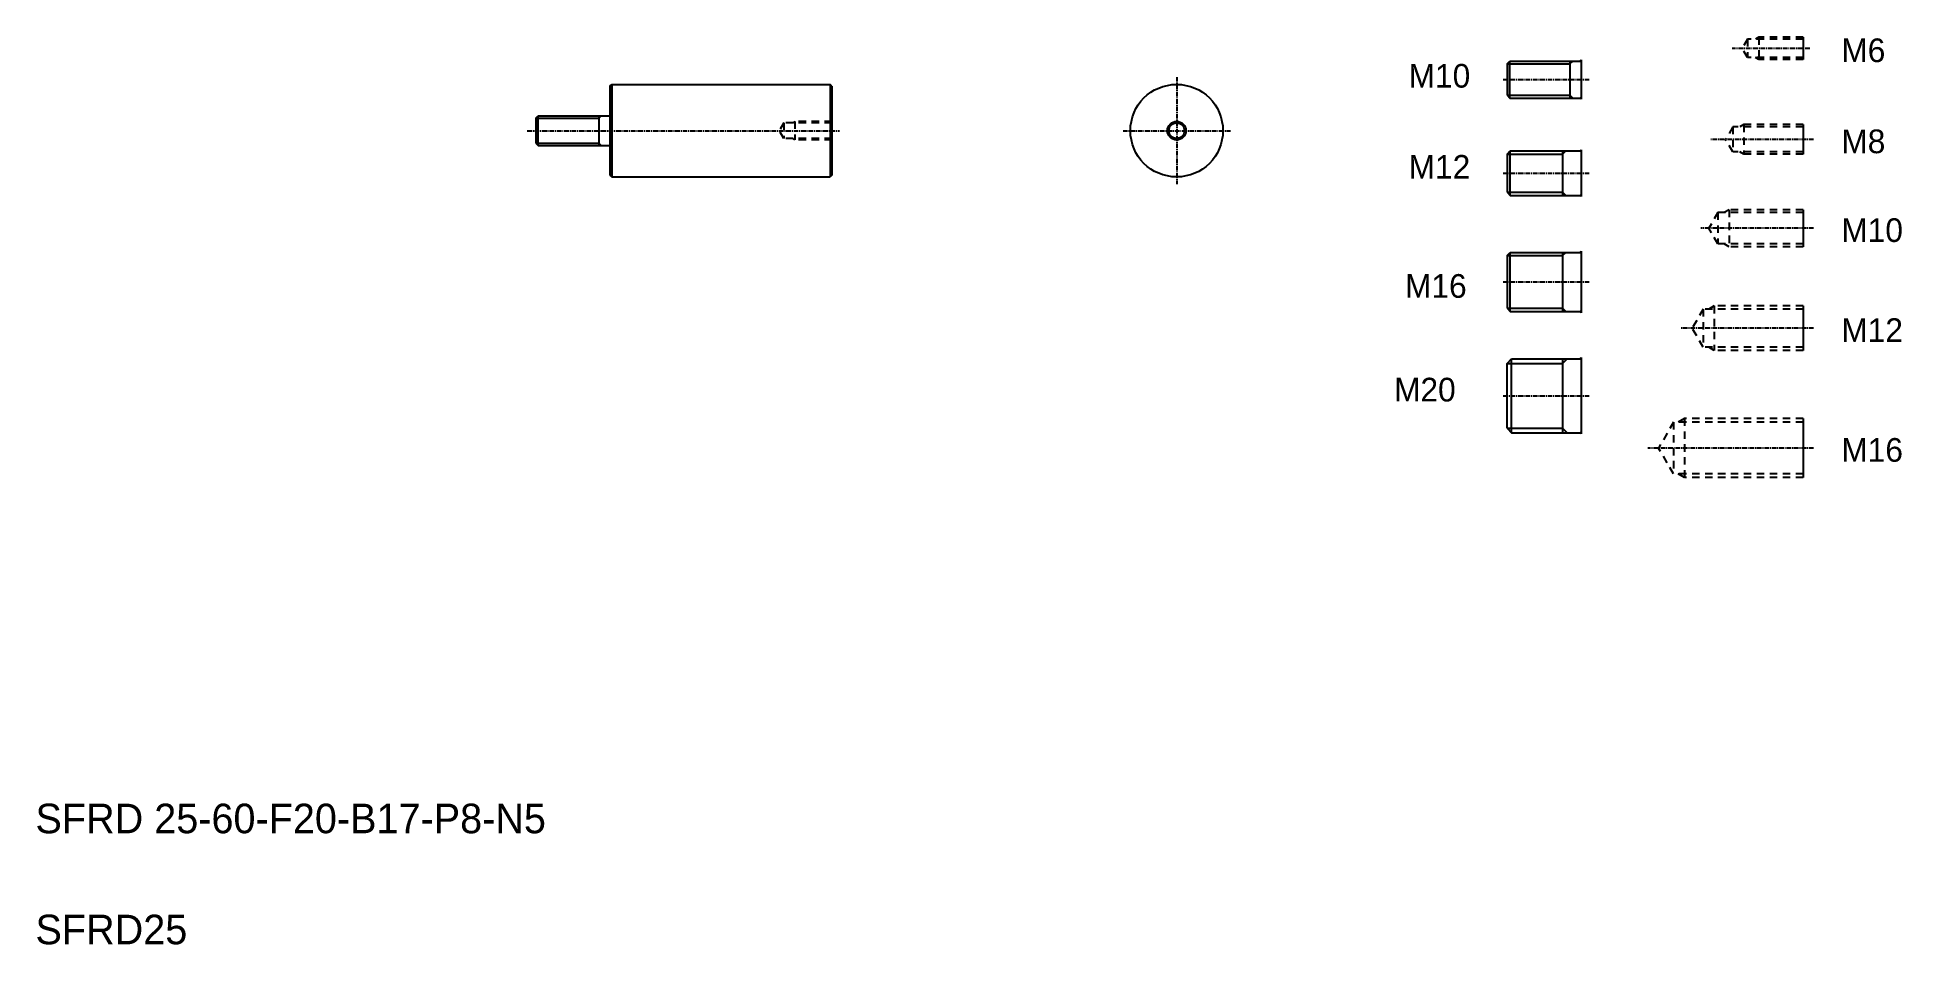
# Model space of a CAD drawing. Extents: x 67 to 571, y 86 to 332.
import ezdxf

# ---------------------------------------------------------------- set-up
doc = ezdxf.new("R2010")
doc.units = 0
doc.linetypes.add('CENTER', pattern=[2, 1.25, -0.25, 0.25, -0.25])
doc.linetypes.add('DASHED', pattern=[3.5, 2, -1.5])
doc.layers.get('0').update_dxf_attribs({"linetype": 'CONTINUOUS'})
doc.layers.add('CENTER', color=1, linetype='CENTER')

msp = doc.modelspace()

# ---------------------------------------------------------------- linework, layer by layer
at = {"color": 3, "linetype": 'DASHED'}
for p, q in [((529.15, 331.2), (527.71, 328.7)), ((529.15, 326.2), (527.71, 328.7)), ((544.15, 331.2), (529.15, 331.2)), ((529.15, 331.2), (529.15, 326.2)), ((532.15, 331.7), (531.29, 331.2)), ((532.15, 331.7), (532.15, 325.7)), ((544.15, 331.7), (532.15, 331.7)), ((544.15, 326.2), (529.15, 326.2)), ((532.15, 325.7), (531.29, 326.2)), ((544.15, 325.7), (532.15, 325.7)), ((268.73, 308.56), (267.52, 306.46)), ((281.73, 308.56), (268.73, 308.56)), ((268.73, 308.56), (268.73, 304.36)), ((271.73, 308.96), (271.12, 308.61)), ((281.73, 308.96), (271.73, 308.96)), ((271.73, 308.96), (271.73, 303.96)), ((525.15, 307.47), (523.21, 304.09)), ((544.15, 307.47), (525.15, 307.47)), ((525.15, 307.47), (525.15, 300.72)), ((528.15, 308.09), (527.07, 307.47)), ((544.15, 308.09), (528.15, 308.09)), ((528.15, 308.09), (528.15, 300.09)), ((268.73, 304.36), (267.52, 306.46)), ((281.73, 304.36), (268.73, 304.36)), ((271.73, 303.96), (271.12, 304.31)), ((281.73, 303.96), (271.73, 303.96)), ((525.15, 300.72), (523.21, 304.09)), ((544.15, 300.72), (525.15, 300.72)), ((528.15, 300.09), (527.07, 300.72)), ((544.15, 300.09), (528.15, 300.09)), ((521.15, 284.35), (518.7, 280.1)), ((521.15, 284.35), (521.15, 275.85)), ((544.15, 284.35), (521.15, 284.35)), ((524.15, 285.1), (522.85, 284.35)), ((524.15, 285.1), (524.15, 275.1)), ((544.15, 285.1), (524.15, 285.1)), ((521.15, 275.85), (518.7, 280.1)), ((544.15, 275.85), (521.15, 275.85)), ((524.15, 275.1), (522.85, 275.85)), ((544.15, 275.1), (524.15, 275.1)), ((517.15, 258.21), (514.19, 253.08)), ((544.15, 258.21), (517.15, 258.21)), ((517.15, 258.21), (517.15, 247.96)), ((520.15, 259.08), (518.64, 258.21)), ((544.15, 259.08), (520.15, 259.08)), ((520.15, 259.08), (520.15, 247.08)), ((517.15, 247.96), (514.19, 253.08)), ((544.15, 247.96), (517.15, 247.96)), ((520.15, 247.08), (518.64, 247.96)), ((544.15, 247.08), (520.15, 247.08)), ((509.15, 227.7), (505.11, 220.7)), ((544.15, 227.7), (509.15, 227.7)), ((509.15, 227.7), (509.15, 213.7)), ((512.15, 228.7), (510.42, 227.7)), ((544.15, 228.7), (512.15, 228.7)), ((512.15, 228.7), (512.15, 212.7)), ((509.15, 213.7), (505.11, 220.7)), ((544.15, 213.7), (509.15, 213.7)), ((512.15, 212.7), (510.42, 213.7)), ((544.15, 212.7), (512.15, 212.7))]:
    msp.add_line(p, q, dxfattribs=at)
at = {"color": 7, "linetype": 'CONTINUOUS'}
for p, q in [((544.15, 331.7), (544.15, 325.7)), ((464.15, 324.53), (464.9, 325.28)), ((464.9, 325.28), (483.85, 325.28)), ((464.9, 315.28), (464.9, 325.28)), ((481.15, 325.28), (481.15, 315.28)), ((221.73, 318.46), (222.23, 318.96)), ((221.73, 318.46), (221.73, 294.46)), ((222.23, 318.96), (281.23, 318.96)), ((222.23, 318.96), (222.23, 293.96)), ((281.23, 318.96), (281.23, 293.96)), ((281.73, 318.46), (281.23, 318.96)), ((281.73, 318.46), (281.73, 294.46)), ((464.15, 316.03), (464.9, 315.28)), ((464.9, 315.28), (483.85, 315.28)), ((201.73, 309.84), (202.35, 310.46)), ((202.35, 310.46), (221.53, 310.46)), ((202.35, 302.46), (202.35, 310.46)), ((544.15, 308.09), (544.15, 300.09)), ((201.73, 303.09), (202.35, 302.46)), ((202.35, 302.46), (221.53, 302.46)), ((464.15, 300.1), (465.03, 300.97)), ((465.03, 300.97), (483.85, 300.97)), ((465.03, 288.97), (465.03, 300.97)), ((479.15, 300.97), (479.15, 288.97)), ((221.73, 294.46), (222.23, 293.96)), ((222.23, 293.96), (281.23, 293.96)), ((281.73, 294.46), (281.23, 293.96)), ((464.15, 289.85), (465.03, 288.97)), ((465.03, 288.97), (483.85, 288.97)), ((544.15, 285.1), (544.15, 275.1)), ((464.15, 272.7), (465.03, 273.57)), ((465.03, 273.57), (483.85, 273.57)), ((465.03, 257.57), (465.03, 273.57)), ((479.15, 273.57), (479.15, 257.57)), ((464.15, 258.45), (465.03, 257.57)), ((465.03, 257.57), (483.85, 257.57)), ((544.15, 259.08), (544.15, 247.08)), ((464.15, 243.57), (465.4, 244.82)), ((465.4, 244.82), (483.85, 244.82)), ((465.4, 224.82), (465.4, 244.82)), ((544.15, 228.7), (544.15, 212.7)), ((464.15, 226.07), (465.4, 224.82)), ((465.4, 224.82), (483.85, 224.82))]:
    msp.add_line(p, q, dxfattribs=at)
at = {"color": 3, "linetype": 'CONTINUOUS'}
for p, q in [((464.15, 324.53), (481.15, 324.53)), ((481.15, 324.53), (481.9, 325.28)), ((464.15, 316.03), (481.15, 316.03)), ((481.15, 316.03), (481.9, 315.28)), ((201.73, 309.84), (218.73, 309.84)), ((218.73, 309.84), (219.35, 310.46)), ((201.73, 303.09), (218.73, 303.09)), ((218.73, 303.09), (219.35, 302.46)), ((464.15, 300.1), (479.15, 300.1)), ((479.15, 300.1), (480.03, 300.97)), ((464.15, 289.85), (479.15, 289.85)), ((479.15, 289.85), (480.03, 288.97)), ((464.15, 272.7), (479.15, 272.7)), ((479.15, 272.7), (480.03, 273.57)), ((464.15, 258.45), (479.15, 258.45)), ((479.15, 258.45), (480.03, 257.57)), ((464.15, 243.57), (479.15, 243.57)), ((479.15, 243.57), (480.4, 244.82)), ((464.15, 226.07), (479.15, 226.07)), ((479.15, 226.07), (480.4, 224.82))]:
    msp.add_line(p, q, dxfattribs=at)
for p, q in [((464.15, 324.53), (464.15, 316.03)), ((281.73, 312.46), (281.73, 312.46)), ((201.73, 309.84), (201.73, 303.09)), ((281.73, 306.46), (281.73, 306.46)), ((464.15, 300.1), (464.15, 289.85)), ((464.15, 272.7), (464.15, 258.45)), ((464.15, 226.07), (464.15, 243.57))]:
    msp.add_line(p, q)
at = {"color": 7}
for p, q in [((484.15, 325.58), (484.15, 314.98)), ((218.73, 310.46), (218.73, 302.46)), ((484.15, 301.27), (484.15, 288.67)), ((484.15, 273.87), (484.15, 257.27)), ((479.15, 244.82), (479.15, 224.82)), ((484.15, 245.12), (484.15, 224.52))]:
    msp.add_line(p, q, dxfattribs=at)
at = {"color": 7, "linetype": 'CONTINUOUS'}
for radius in [12.5, 2.1]:
    msp.add_circle((374.88, 306.46), radius, dxfattribs=at)
at = {"color": 3, "linetype": 'CONTINUOUS'}
msp.add_circle((374.88, 306.46), 2.5, dxfattribs=at)
at = {"color": 7, "linetype": 'CONTINUOUS'}
for centre, radius, start, end in [((483.85, 325.58), 0.3, 270, 0), ((483.85, 314.98), 0.3, 0, 90), ((221.53, 310.66), 0.2, 270, 0), ((221.53, 302.26), 0.2, 0, 90), ((483.85, 301.27), 0.3, 270, 0), ((483.85, 288.67), 0.3, 0, 90), ((483.85, 273.87), 0.3, 270, 0), ((483.85, 257.27), 0.3, 0, 90), ((483.85, 245.12), 0.3, 270, 0), ((483.85, 224.52), 0.3, 0, 90)]:
    msp.add_arc(centre, radius, start, end, dxfattribs=at)
at = {"layer": 'CENTER', "color": 1, "linetype": 'CENTER'}
for p, q in [((545.93, 328.7), (525.01, 328.7)), ((374.88, 320.96), (374.88, 291.96)), ((463.14, 320.28), (486.32, 320.28)), ((199.39, 306.46), (283.73, 306.46)), ((360.38, 306.46), (389.38, 306.46)), ((546.94, 304.09), (519.04, 304.09)), ((463.14, 294.97), (486.32, 294.97)), ((546.94, 280.1), (516.53, 280.1)), ((463.14, 265.57), (486.32, 265.57)), ((546.94, 253.08), (511.2, 253.08)), ((463.14, 234.82), (486.32, 234.82)), ((546.94, 220.7), (502.16, 220.7))]:
    msp.add_line(p, q, dxfattribs=at)

# ---------------------------------------------------------------- texts
for s, height, p in [('M6', 6.4, (554.49, 324.98)), ('M10', 6.4, (437.57, 318.09)), ('M8', 6.4, (554.49, 300.37)), ('M12', 6.4, (437.57, 293.48)), ('M10', 6.4, (554.49, 276.38)), ('M16', 6.4, (436.59, 261.29)), ('M12', 6.4, (554.49, 249.36)), ('M20', 6.4, (433.63, 233.28)), ('M16', 6.4, (554.49, 216.99)), ('SFRD 25-60-F20-B17-P8-N5', 8, (66.5, 116.59)), ('SFRD25', 8, (66.5, 86.59))]:
    msp.add_text(s, height=height).set_placement(p)

doc.saveas('drawing.dxf')
